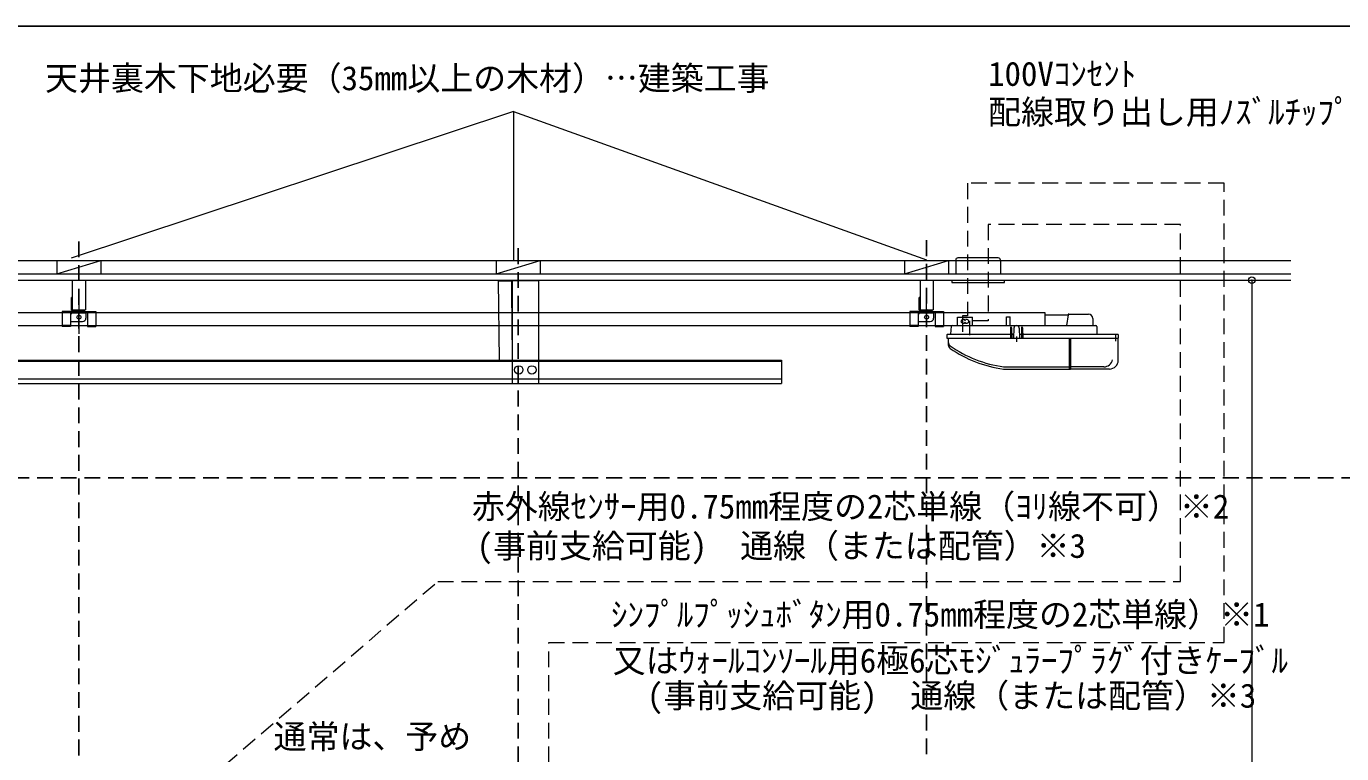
# Model space of a CAD drawing. Units: millimetres, scale not verified. Extents: x -6147 to 6028, y -4263 to 4212.
# Drawn here: x -1035 to 1960, y 2557 to 4212 of the extents above; entities that cross this region are included whole.
import ezdxf
from ezdxf.enums import TextEntityAlignment as Align

# ---------------------------------------------------------------- set-up
doc = ezdxf.new("R2010")
doc.units = ezdxf.units.MM
doc.header["$LTSCALE"] = 30
doc.header["$PDMODE"] = 32
doc.header["$PDSIZE"] = 15
doc.linetypes.add('DASHED1', pattern=[1.8, 1.2, -0.6])
doc.layers.add('0-0', color=4, linetype='Continuous')
for name, color, linetype, lineweight in [('0-2__2-4_', 7, 'Continuous', 18), ('0-8__7-2_水平レ__ル', 7, 'Continuous', 18), ('0-9__A-2_', 7, 'Continuous', 18), ('0-A__2-1_断面', 7, 'Continuous', 18), ('0-D__2-3_配線', 7, 'DASHED1', 18), ('1-0__A-0_', 7, 'Continuous', 18), ('1-1__B-0_', 7, 'Continuous', 18)]:
    doc.layers.add(name, color=color, linetype=linetype, lineweight=lineweight)
doc.styles.add('ＭＳ ゴシック', font='')
doc.styles.get('ＭＳ ゴシック').set_extended_font_data('MS Gothic')

msp = doc.modelspace()

# ---------------------------------------------------------------- linework, layer by layer
at = {"layer": '0-0', "color": 6}
msp.add_line((-6146.7, 4212.37), (6023.71, 4212.37), dxfattribs=at)
at = {"layer": '0-0', "linetype": 'DASHED1'}
for p, q in [((-914.84, 3722.65), (-914.84, -1299.65)), ((1015.24, 3725.41), (1015.24, -3202.51)), ((85.16, 3707.06), (85.16, -2299.65)), ((2805.78, 3184.25), (-5075.4, 3184.25))]:
    msp.add_line(p, q, dxfattribs=at)
at = {"layer": '0-2__2-4_'}
for p, q in [((74.96, 4018.24), (-932.42, 3684.81)), ((74.96, 4018.24), (74.96, 3680.94)), ((74.96, 4018.24), (1014.79, 3680.94)), ((-929.84, 3634.25), (-929.84, 3566.81)), ((-899.84, 3634.25), (-899.84, 3566.81)), ((1000.24, 3634.25), (1000.24, 3566.85)), ((1030.24, 3634.25), (1030.24, 3566.85)), ((-929.84, 3595.21), (-931.44, 3595.21)), ((-931.44, 3567.21), (-931.44, 3595.21)), ((1000.24, 3595.25), (998.64, 3595.25)), ((998.64, 3567.25), (998.64, 3595.25)), ((-929.84, 3566.81), (-899.84, 3566.81)), ((-929.44, 3565.21), (-901.44, 3565.21)), ((-901.44, 3565.21), (-901.44, 3566.81)), ((1000.64, 3565.25), (1028.64, 3565.25)), ((1028.64, 3565.25), (1028.64, 3566.85))]:
    msp.add_line(p, q, dxfattribs=at)
at = {"layer": '0-2__2-4_', "linetype": 'DASHED1'}
for p, q in [((1108.65, 3855.09), (1108.65, 3553.23)), ((1155.45, 3761.51), (1155.45, 3541.66)), ((1096.86, 3553.23), (1096.86, 3500.01)), ((1108.65, 3553.23), (1096.86, 3553.23)), ((1113.06, 3541.66), (1113.06, 3509.27)), ((1155.45, 3541.66), (1113.06, 3541.66))]:
    msp.add_line(p, q, dxfattribs=at)
at = {"layer": '0-2__2-4_', "color": 4}
for q in [(1755.65, 924.25), (1802.23, 3634.25)]:
    msp.add_line((1755.65, 3634.25), q, dxfattribs=at)
at = {"layer": '0-2__2-4_'}
for points in [[(-929.84, 3595.21), (-929.84, 3566.81), (-901.44, 3566.81)], [(1000.24, 3595.25), (1000.24, 3566.85), (1028.64, 3566.85)]]:
    msp.add_lwpolyline(points, dxfattribs=at)
for centre in [(-929.44, 3567.21), (1000.64, 3567.25)]:
    msp.add_arc(centre, 2, 180, 270, dxfattribs=at)
at = {"layer": '0-2__2-4_', "color": 4}
msp.add_point((1755.65, 3634.25), dxfattribs=at)
at = {"layer": '0-8__7-2_水平レ__ル'}
for p, q in [((-1735.7, 3452.25), (685.16, 3452.25)), ((-1735.7, 3450.25), (685.16, 3450.25)), ((685.16, 3452.25), (685.16, 3399.25)), ((-1735.7, 3410.25), (685.16, 3410.25)), ((-1735.7, 3399.25), (685.16, 3399.25))]:
    msp.add_line(p, q, dxfattribs=at)
at = {"layer": '0-9__A-2_'}
for p, q in [((-899.38, 3634.21), (-870.38, 3634.21)), ((39.94, 3632.68), (69.94, 3632.89)), ((39.94, 3632.68), (41.72, 3452.76)), ((69.94, 3632.89), (71.72, 3452.96)), ((70.13, 3633.21), (70.13, 3571.21)), ((71.13, 3634.21), (100.13, 3634.21)), ((100.13, 3632.61), (71.73, 3632.61)), ((131.73, 3632.61), (71.73, 3632.61)), ((71.73, 3632.61), (71.73, 3571.21)), ((71.73, 3632.61), (71.73, 3399.25)), ((100.13, 3632.61), (100.13, 3634.21)), ((131.73, 3632.61), (131.73, 3399.25)), ((70.13, 3571.21), (71.73, 3571.21)), ((1000.24, 3566.85), (1030.19, 3566.85)), ((41.72, 3452.76), (71.72, 3452.96))]:
    msp.add_line(p, q, dxfattribs=at)
for centre in [(86.73, 3430.25), (116.57, 3430.25)]:
    msp.add_circle(centre, 9.51, dxfattribs=at)
msp.add_arc((71.13, 3633.21), 1, 90, 180, dxfattribs=at)
at = {"layer": '0-A__2-1_断面'}
for p, q in [((-2276.84, 3679.25), (1844.21, 3679.25)), ((-964.84, 3679.25), (-964.84, 3649.25)), ((35.16, 3649.25), (135.16, 3679.25)), ((35.16, 3679.25), (35.16, 3649.25)), ((135.16, 3679.25), (135.16, 3649.25)), ((965.24, 3679.25), (965.24, 3649.25)), ((-2144.84, 3649.25), (1844.21, 3649.25)), ((-2126.84, 3634.25), (1844.21, 3634.25))]:
    msp.add_line(p, q, dxfattribs=at)
for points in [[(-964.84, 3649.25), (-864.84, 3679.25), (-864.84, 3649.25)], [(965.24, 3649.25), (1065.24, 3679.25), (1065.24, 3649.25)]]:
    msp.add_lwpolyline(points, dxfattribs=at)
at = {"layer": '0-D__2-3_配線'}
for p, q in [((1692.53, 3855.09), (1108.65, 3855.09)), ((1692.53, 2809.4), (1692.53, 3855.09)), ((1593.1, 3761.51), (1155.45, 3761.51)), ((1593.1, 2948.56), (1593.1, 3761.51)), ((-2013.26, 1297.7), (-97.71, 2948.56)), ((-97.71, 2948.56), (1593.1, 2948.56)), ((154.76, 2321.17), (154.76, 2809.4)), ((154.76, 2809.4), (1692.53, 2809.4))]:
    msp.add_line(p, q, dxfattribs=at)
at = {"layer": '1-0__A-0_'}
for p, q in [((-914.76, 3612.12), (-914.76, 3512.13)), ((-904.36, 3565.25), (-925.16, 3565.25)), ((-914.76, 3568.73), (-914.76, 3549)), ((1025.64, 3565.25), (1004.84, 3565.25)), ((1015.24, 3544.14), (1015.24, 3582.62)), ((1015.24, 3568.73), (1015.24, 3549)), ((-953.26, 3563.25), (-953.26, 3529.25)), ((-931.76, 3563.25), (-953.26, 3563.25)), ((-933.76, 3561.25), (-953.26, 3561.25)), ((-934.26, 3561.25), (-934.26, 3529.25)), ((-933.76, 3561.25), (-933.76, 3540.25)), ((-933.76, 3558.25), (-930.76, 3558.25)), ((-933.76, 3540.25), (-906.76, 3540.25)), ((-931.76, 3563.25), (-927.26, 3563.25)), ((-931.76, 3560.25), (-931.76, 3558.25)), ((-930.76, 3561.25), (-930.76, 3563.25)), ((-930.76, 3561.25), (-928.05, 3561.25)), ((-930.76, 3560.25), (-930.76, 3558.25)), ((-930.76, 3560.25), (-898.76, 3560.25)), ((-927.07, 3563.86), (-927.26, 3563.25)), ((-925.41, 3562.98), (-926.69, 3561.79)), ((-904.8, 3563.25), (-924.73, 3563.25)), ((-915.78, 3550.25), (-914.02, 3550.25)), ((-914.76, 3544.14), (-914.76, 3557.7)), ((-904.11, 3562.98), (-902.84, 3561.79)), ((-902.45, 3563.86), (-902.26, 3563.25)), ((-902.26, 3563.25), (-898.76, 3563.25)), ((-901.47, 3561.25), (-898.76, 3561.25)), ((-898.76, 3563.25), (-898.76, 3561.25)), ((-898.76, 3563.25), (-876.26, 3563.25)), ((-898.76, 3561.25), (-895.26, 3561.25)), ((-898.76, 3560.25), (-898.76, 3548.25)), ((-895.26, 3563.25), (-895.26, 3529.25)), ((-876.26, 3563.25), (-876.26, 3529.25)), ((976.74, 3563.25), (976.74, 3529.25)), ((998.24, 3563.25), (976.74, 3563.25)), ((996.24, 3561.25), (976.74, 3561.25)), ((995.74, 3561.25), (995.74, 3529.25)), ((996.24, 3561.25), (996.24, 3540.25)), ((996.24, 3558.25), (999.24, 3558.25)), ((996.24, 3540.25), (1023.24, 3540.25)), ((998.24, 3563.25), (1002.74, 3563.25)), ((998.24, 3560.25), (998.24, 3558.25)), ((999.24, 3561.25), (999.24, 3563.25)), ((999.24, 3561.25), (1001.95, 3561.25)), ((999.24, 3560.25), (999.24, 3558.25)), ((999.24, 3560.25), (1031.24, 3560.25)), ((1002.93, 3563.86), (1002.74, 3563.25)), ((1004.59, 3562.98), (1003.31, 3561.79)), ((1025.2, 3563.25), (1005.27, 3563.25)), ((1014.22, 3550.25), (1015.98, 3550.25)), ((1015.24, 3544.14), (1015.24, 3557.7)), ((1025.89, 3562.98), (1027.16, 3561.79)), ((1027.55, 3563.86), (1027.74, 3563.25)), ((1027.74, 3563.25), (1031.24, 3563.25)), ((1028.53, 3561.25), (1031.24, 3561.25)), ((1031.24, 3563.25), (1031.24, 3561.25)), ((1031.24, 3563.25), (1053.74, 3563.25)), ((1031.24, 3561.25), (1034.74, 3561.25)), ((1031.24, 3560.25), (1031.24, 3548.25)), ((1034.74, 3563.25), (1034.74, 3529.25)), ((1053.74, 3563.25), (1053.74, 3529.25)), ((1085.47, 3550.22), (1119.47, 3550.22)), ((1085.47, 3531.22), (1085.47, 3550.22)), ((1101.47, 3544.72), (1097.47, 3544.72)), ((1097.47, 3536.72), (1101.47, 3536.72)), ((1102.27, 3542.72), (1101.47, 3544.72)), ((1101.47, 3536.72), (1102.27, 3538.72)), ((1102.67, 3542.72), (1102.27, 3542.72)), ((1102.27, 3538.72), (1102.67, 3538.72)), ((1102.67, 3542.72), (1103.47, 3544.72)), ((1102.67, 3538.72), (1103.47, 3536.72)), ((1107.47, 3544.72), (1103.47, 3544.72)), ((1103.47, 3536.72), (1107.47, 3536.72)), ((1119.47, 3531.22), (1119.47, 3550.22)), ((1197.47, 3551.22), (1205.47, 3551.22)), ((1197.47, 3531.22), (1197.47, 3551.22)), ((1205.47, 3531.22), (1205.47, 3551.22)), ((1284.47, 3554.22), (1284.47, 3531.22)), ((1285.47, 3555.22), (1337.16, 3555.22)), ((1337.21, 3555.52), (1333.47, 3531.22)), ((1339.18, 3557.22), (1383.47, 3557.22)), ((1393.47, 3547.22), (1393.47, 3531.22)), ((-2064.76, 3531.25), (1252.24, 3531.25)), ((-934.26, 3531.25), (-953.26, 3531.25)), ((-934.26, 3529.25), (-953.26, 3529.25)), ((-895.26, 3529.25), (-876.26, 3529.25)), ((995.74, 3531.25), (976.74, 3531.25)), ((995.74, 3529.25), (976.74, 3529.25)), ((1034.74, 3529.25), (1053.74, 3529.25)), ((1061.47, 3510.22), (1061.47, 3502.22)), ((1062.47, 3511.22), (1206.06, 3511.22)), ((1071.29, 3529.42), (1069.47, 3511.22)), ((1073.28, 3531.22), (1400.47, 3531.22)), ((1206.21, 3526.23), (1205.97, 3502.22)), ((1207.73, 3527.22), (1207.21, 3527.22)), ((1208.73, 3526.23), (1208.97, 3502.22)), ((1208.88, 3511.22), (1213.28, 3511.22)), ((1213.77, 3525.43), (1212.97, 3502.22)), ((1219.97, 3506.03), (1219.97, 3493.92)), ((1226.17, 3525.43), (1226.97, 3502.22)), ((1226.66, 3511.22), (1231.06, 3511.22)), ((1231.21, 3526.23), (1230.97, 3502.22)), ((1232.73, 3527.22), (1232.21, 3527.22)), ((1233.73, 3526.23), (1233.97, 3502.22)), ((1233.88, 3511.22), (1450.47, 3511.22)), ((1402.47, 3529.22), (1402.47, 3511.22)), ((1445.24, 3511.22), (1445.24, 3495.44)), ((1451.47, 3510.22), (1451.47, 3502.22)), ((1061.47, 3502.22), (1451.47, 3502.22)), ((1064.47, 3502.22), (1064.47, 3487.4)), ((1339.97, 3502.22), (1339.97, 3432.22)), ((1342.97, 3502.22), (1342.97, 3432.22)), ((1451.47, 3452.22), (1451.47, 3502.22)), ((1189.97, 3432.22), (1342.97, 3432.22)), ((1190.64, 3437.17), (1342.97, 3437.17)), ((1418.96, 3437.17), (1342.97, 3437.17)), ((1431.47, 3432.22), (1342.97, 3432.22))]:
    msp.add_line(p, q, dxfattribs=at)
msp.add_lwpolyline([(-2064.76, 3561.25), (1284.52, 3561.25), (1284.52, 3531.22)], dxfattribs=at)
for centre in [(-914.76, 3550.25), (1015.24, 3550.25)]:
    msp.add_circle(centre, 4.5, dxfattribs=at)
for centre, radius, start, end in [((-925.16, 3563.25), 2, 90, 162.3577), ((-904.36, 3563.25), 2, 17.6423, 90), ((1004.84, 3563.25), 2, 90, 162.3577), ((1025.64, 3563.25), 2, 17.6423, 90), ((-931.76, 3561.25), 2, 90, 180), ((-930.76, 3560.25), 1, 90, 180), ((-928.05, 3563.25), 2, 270, 313.06713), ((-924.73, 3562.25), 1, 90, 133.06713), ((-906.76, 3548.25), 8, 270, 0), ((-904.8, 3562.25), 1, 46.93287, 90), ((-901.47, 3563.25), 2, 226.93287, 270), ((998.24, 3561.25), 2, 90, 180), ((999.24, 3560.25), 1, 90, 180), ((1001.95, 3563.25), 2, 270, 313.06713), ((1005.27, 3562.25), 1, 90, 133.06713), ((1023.24, 3548.25), 8, 270, 0), ((1025.2, 3562.25), 1, 46.93287, 90), ((1028.53, 3563.25), 2, 226.93287, 270), ((1097.47, 3540.72), 4, 90, 180), ((1097.47, 3540.72), 4, 180, 270), ((1107.47, 3540.72), 4, 0, 90), ((1107.47, 3540.72), 4, 270, 0), ((1285.47, 3554.22), 1, 90, 180), ((1339.18, 3555.22), 2, 90, 171.25384), ((1383.47, 3547.22), 10, 0, 90), ((1062.47, 3510.22), 1, 90, 180), ((1073.28, 3529.22), 2, 90, 174.28941), ((1207.21, 3526.22), 1, 90, 179.42706), ((1207.73, 3526.22), 1, 0.57294, 90), ((1219.77, 3525.22), 6, 90, 178.02507), ((1220.17, 3525.22), 6, 1.97493, 90), ((1232.21, 3526.22), 1, 90, 179.42706), ((1232.73, 3526.22), 1, 0.57294, 90), ((1400.47, 3529.22), 2, 0, 90), ((1450.47, 3510.22), 1, 0, 90), ((1074.47, 3493.51), 10, 180, 234.60574), ((1074.47, 3487.4), 10, 180, 235.35849), ((1227.47, 3708.85), 274.16, 234.60574, 262.27997), ((1227.47, 3708.85), 279.16, 235.35849, 262.27997), ((1418.96, 3457.17), 20, 270, 348.8818), ((1431.47, 3452.22), 20, 270, 0)]:
    msp.add_arc(centre, radius, start, end, dxfattribs=at)
at = {"layer": '1-1__B-0_'}
for p, q in [((1178.38, 3685.25), (1086.38, 3685.25)), ((1081.38, 3680.25), (1081.38, 3649.25)), ((1183.38, 3680.25), (1183.38, 3649.25))]:
    msp.add_line(p, q, dxfattribs=at)
msp.add_lwpolyline([(1072.38, 3629.05), (1192.38, 3629.05), (1192.38, 3634.05), (1072.38, 3634.05)], close=True, dxfattribs=at)
for centre, start, end in [((1086.38, 3680.25), 90, 180), ((1178.38, 3680.25), 0, 90)]:
    msp.add_arc(centre, 5, start, end, dxfattribs=at)

# ---------------------------------------------------------------- texts
at = {"layer": '0-2__2-4_', "color": 4, "style": 'ＭＳ ゴシック'}
for s, p in [('100Vｺﾝｾﾝﾄ', (1155.24, 4060.29)), ('配線取り出し用ﾉｽﾞﾙﾁｯﾌﾟ', (1155.24, 3973.43)), ('赤外線ｾﾝｻｰ用0.75mm程度の2芯単線（ﾖﾘ線不可）※2', (-20.11, 3075.36)), ('(事前支給可能)\u3000通線（または配管）※3', (-9.25, 2985.79)), ('ｼﾝﾌﾟﾙﾌﾟｯｼｭﾎﾞﾀﾝ用0.75mm程度の2芯単線）※1', (296.56, 2829.52)), ('又はｳｫｰﾙｺﾝｿｰﾙ用6極6芯ﾓｼﾞｭﾗｰﾌﾟﾗｸﾞ付きｹｰﾌﾞﾙ', (300.59, 2724.79)), ('(事前支給可能)\u3000通線（または配管）※3', (378.39, 2644.73)), ('通常は、予め', (-471.67, 2551.65))]:
    msp.add_text(s, height=54.99, dxfattribs=at).set_placement(p, align=Align.BOTTOM_LEFT)
at = {"layer": '0-2__2-4_', "style": 'ＭＳ ゴシック'}
msp.add_text('天井裏木下地必要（35mm以上の木材）…建築工事', height=54.99, dxfattribs=at).set_placement((-991.9, 4050.36), align=Align.BOTTOM_LEFT)

doc.saveas('drawing.dxf')
